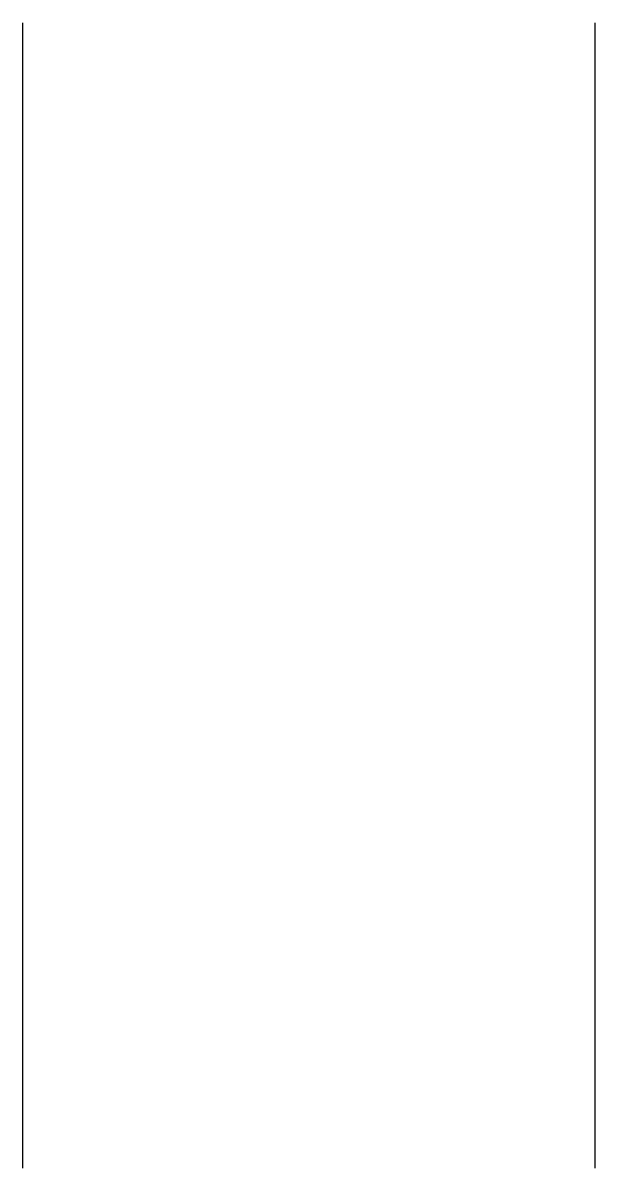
# Model space of a CAD drawing. Header units: metres. Extents: x 0 to 2, y -2 to 2.
import ezdxf

# ---------------------------------------------------------------- set-up
doc = ezdxf.new("R2010")
doc.units = ezdxf.units.M

# ---------------------------------------------------------------- blocks, each defined once
blk = doc.blocks.new('Flange')
for p, q in [((0, -2), (0, 2)), ((2, -2), (2, 2))]:
    blk.add_line(p, q)

msp = doc.modelspace()

# ---------------------------------------------------------------- block references
msp.add_blockref('Flange', (0, 0))

doc.saveas('drawing.dxf')
